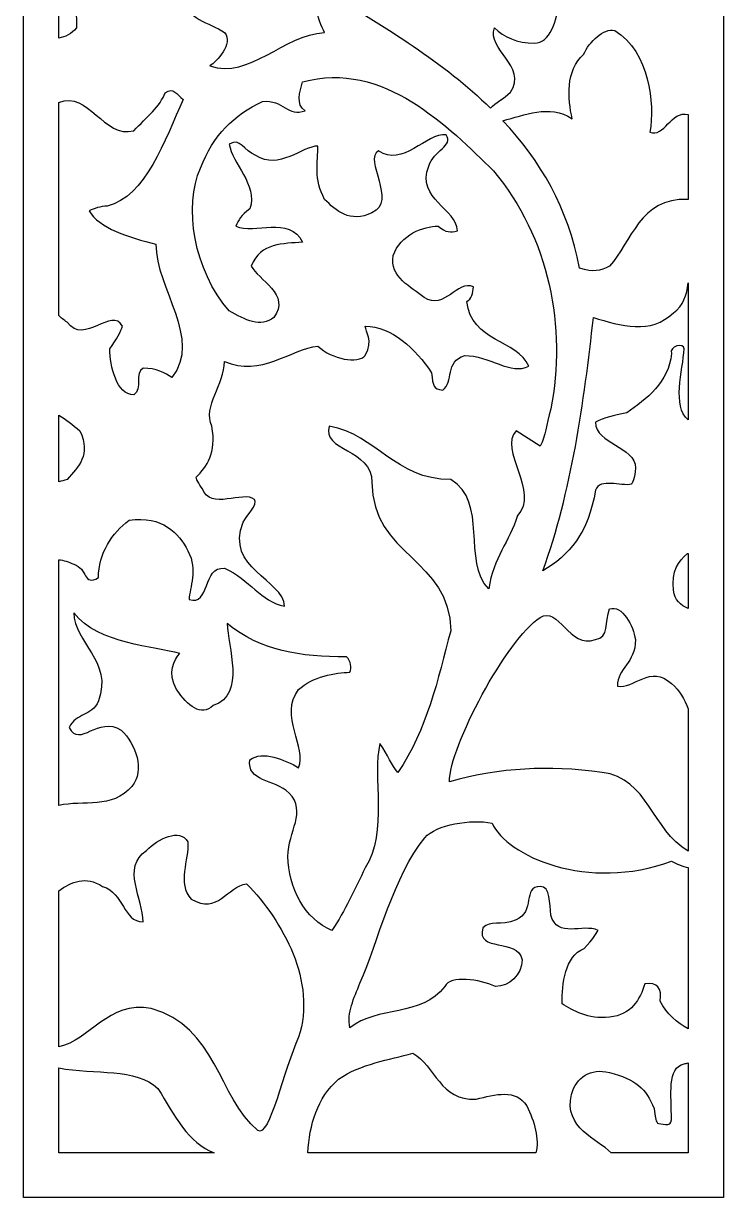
# Model space of a CAD drawing. Header units: centimetres. Extents: x -9 to 9, y -13.9 to 14.2.
# Drawn here: x -9.02 to -0.78, y -13.91 to -0.08 of the extents above; entities that cross this region are included whole.
import ezdxf

# ---------------------------------------------------------------- set-up
doc = ezdxf.new("R2010")
doc.units = ezdxf.units.CM
doc.header["$MEASUREMENT"] = 0
doc.layers.add('layer 1', color=7, linetype='Continuous')

msp = doc.modelspace()

# ---------------------------------------------------------------- linework, layer by layer
at = {"layer": 'layer 1', "color": 177}
for points, knots in [([(-0.78196, 14.24169), (-0.78196, 14.24169), (-9.02387, 14.24169), (-9.02387, 14.24169), (-9.02387, 14.24169), (-9.02387, 14.24169), (-9.02387, -13.91), (-9.02387, -13.91), (-9.02387, -13.91), (-9.02387, -13.91), (-0.78196, -13.91), (-0.78196, -13.91), (-0.78196, -13.91), (-0.78196, -13.91), (-0.78196, 14.24169), (-0.78196, 14.24169)], [0, 0, 0, 0, 0.2, 0.2, 0.2, 0.2, 0.4, 0.4, 0.4, 0.4, 0.6, 0.6, 0.6, 0.6, 1, 1, 1, 1]), ([(-3.52513, -1.07661), (-4.07275, -0.54244), (-4.76192, -0.12232), (-5.44693, 0.28313), (-5.44693, 0.28313), (-5.6511, 0.22825), (-5.55688, -0.03889), (-5.47834, -0.18819), (-5.47834, -0.18819), (-5.96527, -0.21187), (-6.35795, -0.73816), (-6.82915, -0.58103), (-6.82915, -0.58103), (-6.75062, -0.52601), (-6.54645, -0.32175), (-6.65649, -0.18819), (-6.65649, -0.18819), (-6.82915, -0.06246), (-7.12759, -0.03889), (-7.12759, 0.22825), (-7.12759, 0.22825), (-7.08836, 0.46396), (-7.01764, 0.72322), (-6.82915, 0.72322), (-6.82915, 0.72322), (-6.62497, 0.72322), (-6.4679, 0.65251), (-6.35795, 0.54253), (-6.35795, 0.54253), (-6.26371, 0.80181), (-6.75062, 0.99037), (-6.54645, 1.30465), (-6.54645, 1.30465), (-6.46171, 1.3805), (-6.37192, 1.431), (-6.31013, 1.49215), (-6.31013, 1.49215), (-5.76301, 0.95477), (-5.07186, 0.53328), (-4.38488, 0.12666), (-4.38488, 0.12666), (-4.1816, 0.18131), (-4.27543, 0.44727), (-4.35361, 0.59589), (-4.35361, 0.59589), (-3.86884, 0.61947), (-3.47788, 1.14344), (-3.00875, 0.98699), (-3.00875, 0.98699), (-3.08695, 0.93223), (-3.29023, 0.72886), (-3.18066, 0.59589), (-3.18066, 0.59589), (-3.00875, 0.47074), (-2.71164, 0.44727), (-2.71164, 0.18131), (-2.71164, 0.18131), (-2.75071, -0.05334), (-2.82112, -0.31149), (-3.00875, -0.31149), (-3.00875, -0.31149), (-3.21205, -0.31149), (-3.36843, -0.24109), (-3.47788, -0.13157), (-3.47788, -0.13157), (-3.57173, -0.38972), (-3.08695, -0.57745), (-3.29023, -0.89036), (-3.29023, -0.89036), (-3.37442, -0.96569), (-3.46363, -1.01592), (-3.52513, -1.07661)], [0, 0, 0, 0, 0.05263158, 0.05263158, 0.05263158, 0.05263158, 0.10526316, 0.10526316, 0.10526316, 0.10526316, 0.15789474, 0.15789474, 0.15789474, 0.15789474, 0.21052632, 0.21052632, 0.21052632, 0.21052632, 0.26315789, 0.26315789, 0.26315789, 0.26315789, 0.31578947, 0.31578947, 0.31578947, 0.31578947, 0.36842105, 0.36842105, 0.36842105, 0.36842105, 0.42105263, 0.42105263, 0.42105263, 0.42105263, 0.47368421, 0.47368421, 0.47368421, 0.47368421, 0.52631579, 0.52631579, 0.52631579, 0.52631579, 0.57894737, 0.57894737, 0.57894737, 0.57894737, 0.63157895, 0.63157895, 0.63157895, 0.63157895, 0.68421053, 0.68421053, 0.68421053, 0.68421053, 0.73684211, 0.73684211, 0.73684211, 0.73684211, 0.78947368, 0.78947368, 0.78947368, 0.78947368, 0.84210526, 0.84210526, 0.84210526, 0.84210526, 0.89473684, 0.89473684, 0.89473684, 0.89473684, 1, 1, 1, 1]), ([(-8.6095, 0.4188), (-8.6095, 0.4188), (-8.6095, -0.25232), (-8.6095, -0.25232), (-8.6095, -0.25232), (-8.53106, -0.24064), (-8.4592, -0.20522), (-8.39991, -0.13317), (-8.39991, -0.13317), (-8.39991, -0.03889), (-8.39991, 0.04753), (-8.4313, 0.20466), (-8.4313, 0.20466), (-8.47284, 0.3085), (-8.53529, 0.3754), (-8.6095, 0.4188)], [0, 0, 0, 0, 0.2, 0.2, 0.2, 0.2, 0.4, 0.4, 0.4, 0.4, 0.6, 0.6, 0.6, 0.6, 1, 1, 1, 1]), ([(-1.19633, -2.1542), (-1.19633, -2.1542), (-1.19633, -1.15295), (-1.19633, -1.15295), (-1.19633, -1.15295), (-1.40153, -1.0993), (-1.48102, -1.43246), (-1.64826, -1.35969), (-1.64826, -1.35969), (-1.59353, -1.02331), (-1.64826, -0.421), (-2.06267, -0.16288), (-2.06267, -0.16288), (-2.19558, -0.13157), (-2.35978, -0.29586), (-2.43014, -0.44447), (-2.43014, -0.44447), (-2.64128, -0.6322), (-2.6178, -0.96856), (-2.56309, -1.20324), (-2.56309, -1.20324), (-2.83647, -1.02486), (-3.12794, -1.16279), (-3.37909, -1.22552), (-3.37909, -1.22552), (-2.9384, -1.69596), (-2.60865, -2.2546), (-2.47826, -2.96171), (-2.47826, -2.96171), (-2.31332, -3.0167), (-2.23491, -2.99324), (-2.12485, -2.93814), (-2.12485, -2.93814), (-1.86568, -2.65528), (-1.76359, -2.12886), (-1.20595, -2.15243), (-1.20595, -2.15243), (-1.20595, -2.15243), (-1.19633, -2.1542), (-1.19633, -2.1542)], [0, 0, 0, 0, 0.09090909, 0.09090909, 0.09090909, 0.09090909, 0.18181818, 0.18181818, 0.18181818, 0.18181818, 0.27272727, 0.27272727, 0.27272727, 0.27272727, 0.36363636, 0.36363636, 0.36363636, 0.36363636, 0.45454545, 0.45454545, 0.45454545, 0.45454545, 0.54545455, 0.54545455, 0.54545455, 0.54545455, 0.63636364, 0.63636364, 0.63636364, 0.63636364, 0.72727273, 0.72727273, 0.72727273, 0.72727273, 0.81818182, 0.81818182, 0.81818182, 0.81818182, 1, 1, 1, 1]), ([(-8.6095, -6.39664), (-8.6095, -6.39664), (-8.6095, -9.29252), (-8.6095, -9.29252), (-8.6095, -9.29252), (-8.31642, -9.22572), (-7.97916, -9.33982), (-7.74805, -9.06655), (-7.74805, -9.06655), (-7.59097, -8.87798), (-7.70092, -8.56372), (-7.87371, -8.40657), (-7.87371, -8.40657), (-8.14074, -8.22587), (-8.36063, -8.61871), (-8.4863, -8.37513), (-8.4863, -8.37513), (-8.39991, -8.19443), (-8.22711, -8.24942), (-8.14074, -8.06085), (-8.14074, -8.06085), (-7.96794, -7.58947), (-8.4313, -7.36948), (-8.4313, -7.02375), (-8.4313, -7.02375), (-8.14074, -7.39305), (-7.48102, -7.41664), (-7.18258, -7.50305), (-7.18258, -7.50305), (-7.25326, -7.57374), (-7.3318, -7.72301), (-7.22185, -7.92727), (-7.22185, -7.92727), (-7.08836, -8.11587), (-6.93912, -8.24942), (-6.78989, -8.11587), (-6.78989, -8.11587), (-6.39723, -7.98229), (-6.62497, -7.41664), (-6.62497, -7.14949), (-6.62497, -7.14949), (-6.23228, -7.47161), (-5.76105, -7.54233), (-5.21917, -7.54233), (-5.21917, -7.54233), (-5.16419, -7.58947), (-5.16419, -7.66803), (-5.18, -7.72301), (-5.18, -7.72301), (-5.34494, -7.72301), (-5.62755, -7.77802), (-5.78464, -7.92727), (-5.78464, -7.92727), (-6.02026, -8.22587), (-5.68254, -8.61871), (-5.78464, -8.84655), (-5.78464, -8.84655), (-5.94954, -8.75229), (-6.20871, -8.64228), (-6.35795, -8.75229), (-6.35795, -8.75229), (-6.39723, -9.01156), (-6.07522, -8.98013), (-5.89459, -9.14513), (-5.89459, -9.14513), (-5.68254, -9.373), (-5.91027, -9.59299), (-5.91027, -9.89152), (-5.91027, -9.89152), (-5.91027, -10.25296), (-5.7061, -10.63796), (-5.39195, -10.76368), (-5.39195, -10.76368), (-5.23487, -10.52794), (-5.12492, -10.28441), (-4.99929, -10.0251), (-4.99929, -10.0251), (-4.73223, -9.60869), (-4.92073, -8.93299), (-4.82648, -8.56372), (-4.82648, -8.56372), (-4.73223, -8.69728), (-4.6931, -8.823), (-4.61446, -8.90157), (-4.61446, -8.90157), (-4.27673, -8.40657), (-4.14323, -7.80159), (-3.99402, -7.2359), (-3.99402, -7.2359), (-3.99402, -6.39523), (-4.92073, -6.34806), (-4.92073, -5.48379), (-4.92073, -5.48379), (-4.92073, -5.09093), (-5.5176, -5.11452), (-5.42336, -4.82382), (-5.42336, -4.82382), (-4.86575, -4.92596), (-4.64588, -5.45237), (-3.99402, -5.45237), (-3.99402, -5.45237), (-3.54646, -5.71165), (-3.86052, -6.41877), (-3.54646, -6.74092), (-3.54646, -6.74092), (-3.49137, -6.36378), (-3.30289, -6.19092), (-3.20867, -5.87664), (-3.20867, -5.87664), (-2.94163, -5.6095), (-3.43641, -5.09093), (-3.22448, -4.87881), (-3.22448, -4.87881), (-3.22448, -4.87881), (-2.94163, -5.05952), (-2.94163, -5.05952), (-2.94163, -5.05952), (-2.87095, -4.92596), (-2.87095, -4.82382), (-2.81596, -4.61952), (-2.81596, -4.61952), (-2.62749, -3.66882), (-2.83168, -2.60027), (-3.49137, -1.81458), (-3.49137, -1.81458), (-4.00972, -1.31174), (-4.78721, -0.50246), (-5.7375, -0.76959), (-5.7375, -0.76959), (-5.76892, -0.88745), (-5.82389, -1.03671), (-5.7061, -1.10744), (-5.7061, -1.10744), (-5.91027, -1.18601), (-5.96527, -0.97387), (-6.20871, -0.99746), (-6.20871, -0.99746), (-6.54645, -1.16244), (-6.78989, -1.39031), (-6.93912, -1.78314), (-6.93912, -1.78314), (-7.1434, -2.231), (-7.01764, -2.99324), (-6.6014, -3.46455), (-6.6014, -3.46455), (-6.41291, -3.57454), (-6.23228, -3.66882), (-6.07522, -3.54312), (-6.07522, -3.54312), (-5.87104, -3.27599), (-6.26371, -3.09528), (-6.34223, -2.93814), (-6.34223, -2.93814), (-6.23228, -2.65528), (-5.96527, -2.67886), (-5.7375, -2.65528), (-5.7375, -2.65528), (-5.89459, -2.3411), (-6.30296, -2.56887), (-6.52288, -2.46669), (-6.52288, -2.46669), (-6.49155, -2.39599), (-6.4679, -2.3411), (-6.35795, -2.2624), (-6.35795, -2.2624), (-6.26371, -1.97173), (-6.57, -1.73602), (-6.6014, -1.50029), (-6.6014, -1.50029), (-6.4679, -1.42174), (-6.43646, -1.57885), (-6.28726, -1.63387), (-6.28726, -1.63387), (-6.02026, -1.81458), (-5.7375, -1.52398), (-5.55688, -1.52398), (-5.55688, -1.52398), (-5.55688, -1.70457), (-5.61185, -1.91672), (-5.47834, -2.15243), (-5.47834, -2.15243), (-5.34494, -2.28599), (-5.18, -2.43529), (-4.92073, -2.30956), (-4.92073, -2.30956), (-4.61446, -2.17612), (-5.03068, -1.68111), (-4.84219, -1.57885), (-4.84219, -1.57885), (-4.56734, -1.78314), (-4.27673, -1.36673), (-4.04899, -1.39031), (-4.04899, -1.39031), (-3.95475, -1.52398), (-4.19832, -1.57885), (-4.25318, -1.75959), (-4.25318, -1.75959), (-4.4024, -2.15243), (-3.91548, -2.2624), (-3.91548, -2.52171), (-3.91548, -2.52171), (-3.99402, -2.54528), (-4.04899, -2.54528), (-4.14323, -2.46669), (-4.14323, -2.46669), (-4.30817, -2.46669), (-4.59089, -2.56887), (-4.66944, -2.81241), (-4.66944, -2.81241), (-4.71656, -3.07171), (-4.45739, -3.1817), (-4.30817, -3.30738), (-4.30817, -3.30738), (-4.0647, -3.46455), (-3.91548, -3.09528), (-3.72699, -3.1817), (-3.72699, -3.1817), (-3.72699, -3.25241), (-3.75054, -3.33097), (-3.80553, -3.35455), (-3.80553, -3.35455), (-3.75054, -3.83383), (-3.20867, -3.8024), (-3.07513, -4.11668), (-3.07513, -4.11668), (-3.27934, -4.22668), (-3.54646, -3.99098), (-3.82909, -3.99098), (-3.82909, -3.99098), (-4.0647, -4.06166), (-3.95475, -4.30524), (-4.08828, -4.39953), (-4.08828, -4.39953), (-4.19832, -4.38381), (-4.19832, -4.36024), (-4.22178, -4.19524), (-4.22178, -4.19524), (-4.4024, -3.91241), (-4.6931, -3.64534), (-4.99929, -3.64534), (-4.99929, -3.64534), (-4.99929, -3.72382), (-4.89716, -3.8024), (-4.99929, -3.99098), (-4.99929, -3.99098), (-5.08564, -4.09311), (-5.39195, -4.03809), (-5.55688, -3.88097), (-5.55688, -3.88097), (-5.87104, -3.91241), (-6.23228, -4.25024), (-6.65649, -4.06166), (-6.65649, -4.06166), (-6.65649, -4.32882), (-6.91557, -4.58811), (-6.80562, -4.82382), (-6.80562, -4.82382), (-6.75062, -5.14595), (-6.86057, -5.29522), (-6.99409, -5.4288), (-6.99409, -5.4288), (-6.99409, -5.4288), (-6.96268, -5.50736), (-6.91557, -5.56236), (-6.91557, -5.56236), (-6.82915, -5.82164), (-6.43646, -5.57808), (-6.30296, -5.68806), (-6.30296, -5.68806), (-6.26371, -5.74308), (-6.39723, -5.87664), (-6.43646, -5.95522), (-6.43646, -5.95522), (-6.65649, -6.49734), (-5.96527, -6.63092), (-5.94954, -6.94519), (-5.94954, -6.94519), (-6.23228, -6.8902), (-6.35795, -6.63092), (-6.65649, -6.49734), (-6.65649, -6.49734), (-6.91557, -6.47379), (-6.82915, -6.94519), (-7.07263, -6.86662), (-7.07263, -6.86662), (-7.07263, -6.71733), (-6.96268, -6.52877), (-7.08836, -6.29308), (-7.08836, -6.29308), (-7.19826, -6.08095), (-7.38678, -5.87664), (-7.77944, -5.93164), (-7.77944, -5.93164), (-7.98366, -6.08095), (-8.14074, -6.32449), (-8.14074, -6.60734), (-8.14074, -6.60734), (-8.32135, -6.71733), (-8.26638, -6.49734), (-8.4313, -6.45021), (-8.4313, -6.45021), (-8.49249, -6.4214), (-8.55159, -6.40414), (-8.6095, -6.39664)], [0, 0, 0, 0, 0.01298701, 0.01298701, 0.01298701, 0.01298701, 0.02597403, 0.02597403, 0.02597403, 0.02597403, 0.03896104, 0.03896104, 0.03896104, 0.03896104, 0.05194805, 0.05194805, 0.05194805, 0.05194805, 0.06493506, 0.06493506, 0.06493506, 0.06493506, 0.07792208, 0.07792208, 0.07792208, 0.07792208, 0.09090909, 0.09090909, 0.09090909, 0.09090909, 0.1038961, 0.1038961, 0.1038961, 0.1038961, 0.11688312, 0.11688312, 0.11688312, 0.11688312, 0.12987013, 0.12987013, 0.12987013, 0.12987013, 0.14285714, 0.14285714, 0.14285714, 0.14285714, 0.15584416, 0.15584416, 0.15584416, 0.15584416, 0.16883117, 0.16883117, 0.16883117, 0.16883117, 0.18181818, 0.18181818, 0.18181818, 0.18181818, 0.19480519, 0.19480519, 0.19480519, 0.19480519, 0.20779221, 0.20779221, 0.20779221, 0.20779221, 0.22077922, 0.22077922, 0.22077922, 0.22077922, 0.23376623, 0.23376623, 0.23376623, 0.23376623, 0.24675325, 0.24675325, 0.24675325, 0.24675325, 0.25974026, 0.25974026, 0.25974026, 0.25974026, 0.27272727, 0.27272727, 0.27272727, 0.27272727, 0.28571429, 0.28571429, 0.28571429, 0.28571429, 0.2987013, 0.2987013, 0.2987013, 0.2987013, 0.31168831, 0.31168831, 0.31168831, 0.31168831, 0.32467532, 0.32467532, 0.32467532, 0.32467532, 0.33766234, 0.33766234, 0.33766234, 0.33766234, 0.35064935, 0.35064935, 0.35064935, 0.35064935, 0.36363636, 0.36363636, 0.36363636, 0.36363636, 0.37662338, 0.37662338, 0.37662338, 0.37662338, 0.38961039, 0.38961039, 0.38961039, 0.38961039, 0.4025974, 0.4025974, 0.4025974, 0.4025974, 0.41558442, 0.41558442, 0.41558442, 0.41558442, 0.42857143, 0.42857143, 0.42857143, 0.42857143, 0.44155844, 0.44155844, 0.44155844, 0.44155844, 0.45454545, 0.45454545, 0.45454545, 0.45454545, 0.46753247, 0.46753247, 0.46753247, 0.46753247, 0.48051948, 0.48051948, 0.48051948, 0.48051948, 0.49350649, 0.49350649, 0.49350649, 0.49350649, 0.50649351, 0.50649351, 0.50649351, 0.50649351, 0.51948052, 0.51948052, 0.51948052, 0.51948052, 0.53246753, 0.53246753, 0.53246753, 0.53246753, 0.54545455, 0.54545455, 0.54545455, 0.54545455, 0.55844156, 0.55844156, 0.55844156, 0.55844156, 0.57142857, 0.57142857, 0.57142857, 0.57142857, 0.58441558, 0.58441558, 0.58441558, 0.58441558, 0.5974026, 0.5974026, 0.5974026, 0.5974026, 0.61038961, 0.61038961, 0.61038961, 0.61038961, 0.62337662, 0.62337662, 0.62337662, 0.62337662, 0.63636364, 0.63636364, 0.63636364, 0.63636364, 0.64935065, 0.64935065, 0.64935065, 0.64935065, 0.66233766, 0.66233766, 0.66233766, 0.66233766, 0.67532468, 0.67532468, 0.67532468, 0.67532468, 0.68831169, 0.68831169, 0.68831169, 0.68831169, 0.7012987, 0.7012987, 0.7012987, 0.7012987, 0.71428571, 0.71428571, 0.71428571, 0.71428571, 0.72727273, 0.72727273, 0.72727273, 0.72727273, 0.74025974, 0.74025974, 0.74025974, 0.74025974, 0.75324675, 0.75324675, 0.75324675, 0.75324675, 0.76623377, 0.76623377, 0.76623377, 0.76623377, 0.77922078, 0.77922078, 0.77922078, 0.77922078, 0.79220779, 0.79220779, 0.79220779, 0.79220779, 0.80519481, 0.80519481, 0.80519481, 0.80519481, 0.81818182, 0.81818182, 0.81818182, 0.81818182, 0.83116883, 0.83116883, 0.83116883, 0.83116883, 0.84415584, 0.84415584, 0.84415584, 0.84415584, 0.85714286, 0.85714286, 0.85714286, 0.85714286, 0.87012987, 0.87012987, 0.87012987, 0.87012987, 0.88311688, 0.88311688, 0.88311688, 0.88311688, 0.8961039, 0.8961039, 0.8961039, 0.8961039, 0.90909091, 0.90909091, 0.90909091, 0.90909091, 0.92207792, 0.92207792, 0.92207792, 0.92207792, 0.93506494, 0.93506494, 0.93506494, 0.93506494, 0.94805195, 0.94805195, 0.94805195, 0.94805195, 0.96103896, 0.96103896, 0.96103896, 0.96103896, 0.97402597, 0.97402597, 0.97402597, 0.97402597, 1, 1, 1, 1]), ([(-8.6095, -1.01261), (-8.6095, -1.01261), (-8.6095, -3.51903), (-8.6095, -3.51903), (-8.6095, -3.51903), (-8.5801, -3.54715), (-8.54743, -3.57388), (-8.50986, -3.59813), (-8.50986, -3.59813), (-8.30564, -3.88097), (-7.98366, -3.40954), (-7.85799, -3.64534), (-7.85799, -3.64534), (-7.87371, -3.70027), (-7.92867, -3.8024), (-8.00722, -3.91241), (-8.00722, -3.91241), (-8.00722, -4.11668), (-7.92867, -4.45453), (-7.72449, -4.45453), (-7.72449, -4.45453), (-7.61454, -4.38381), (-7.72449, -4.19524), (-7.61454, -4.14027), (-7.61454, -4.14027), (-7.46532, -4.14027), (-7.35535, -4.19524), (-7.27681, -4.25024), (-7.27681, -4.25024), (-6.91557, -3.8024), (-7.46532, -3.20525), (-7.46532, -2.67886), (-7.46532, -2.67886), (-7.77944, -2.60027), (-8.14074, -2.49026), (-8.25069, -2.28599), (-8.25069, -2.28599), (-8.19569, -2.2624), (-8.11716, -2.231), (-8.03861, -2.231), (-8.03861, -2.231), (-7.59097, -2.12886), (-7.35535, -1.44528), (-7.1434, -0.97387), (-7.1434, -0.97387), (-7.22185, -0.9189), (-7.25326, -0.82461), (-7.35535, -0.89531), (-7.35535, -0.89531), (-7.41033, -1.05244), (-7.57527, -1.18601), (-7.72449, -1.34314), (-7.72449, -1.34314), (-8.08239, -1.44217), (-8.25567, -0.8617), (-8.6095, -1.01261)], [0, 0, 0, 0, 0.06666667, 0.06666667, 0.06666667, 0.06666667, 0.13333333, 0.13333333, 0.13333333, 0.13333333, 0.2, 0.2, 0.2, 0.2, 0.26666667, 0.26666667, 0.26666667, 0.26666667, 0.33333333, 0.33333333, 0.33333333, 0.33333333, 0.4, 0.4, 0.4, 0.4, 0.46666667, 0.46666667, 0.46666667, 0.46666667, 0.53333333, 0.53333333, 0.53333333, 0.53333333, 0.6, 0.6, 0.6, 0.6, 0.66666667, 0.66666667, 0.66666667, 0.66666667, 0.73333333, 0.73333333, 0.73333333, 0.73333333, 0.8, 0.8, 0.8, 0.8, 0.86666667, 0.86666667, 0.86666667, 0.86666667, 1, 1, 1, 1]), ([(-1.19633, -4.74911), (-1.19633, -4.74911), (-1.19633, -3.13708), (-1.19633, -3.13708), (-1.19633, -3.13708), (-1.21634, -3.27638), (-1.25377, -3.40902), (-1.3709, -3.48812), (-1.3709, -3.48812), (-1.63791, -3.74739), (-1.99135, -3.64534), (-2.31332, -3.54312), (-2.31332, -3.54312), (-2.42327, -4.53309), (-2.57262, -5.6095), (-2.91022, -6.52877), (-2.91022, -6.52877), (-2.60394, -6.34806), (-2.36832, -6.08095), (-2.28977, -5.57808), (-2.28977, -5.57808), (-2.23491, -5.4288), (-1.99135, -5.5388), (-1.86568, -5.50736), (-1.86568, -5.50736), (-1.86568, -5.50736), (-1.81854, -5.4288), (-1.81854, -5.3188), (-1.81854, -5.3188), (-1.81854, -5.05952), (-2.28977, -5.03596), (-2.28977, -4.77665), (-2.28977, -4.77665), (-2.17982, -4.72168), (-2.08567, -4.69809), (-1.92077, -4.66667), (-1.92077, -4.66667), (-1.69291, -4.50954), (-1.42599, -4.30524), (-1.39447, -3.9674), (-1.39447, -3.9674), (-1.42599, -3.88097), (-1.24523, -3.83383), (-1.24523, -3.91241), (-1.24523, -3.91241), (-1.25937, -4.16519), (-1.3925, -4.59358), (-1.19633, -4.74911)], [0, 0, 0, 0, 0.07692308, 0.07692308, 0.07692308, 0.07692308, 0.15384615, 0.15384615, 0.15384615, 0.15384615, 0.23076923, 0.23076923, 0.23076923, 0.23076923, 0.30769231, 0.30769231, 0.30769231, 0.30769231, 0.38461538, 0.38461538, 0.38461538, 0.38461538, 0.46153846, 0.46153846, 0.46153846, 0.46153846, 0.53846154, 0.53846154, 0.53846154, 0.53846154, 0.61538462, 0.61538462, 0.61538462, 0.61538462, 0.69230769, 0.69230769, 0.69230769, 0.69230769, 0.76923077, 0.76923077, 0.76923077, 0.76923077, 0.84615385, 0.84615385, 0.84615385, 0.84615385, 1, 1, 1, 1]), ([(-8.6095, -4.69594), (-8.6095, -4.69594), (-8.6095, -5.47979), (-8.6095, -5.47979), (-8.6095, -5.47979), (-8.57728, -5.47082), (-8.54415, -5.4616), (-8.50986, -5.45237), (-8.50986, -5.45237), (-8.37633, -5.29522), (-8.22711, -5.1695), (-8.36063, -4.87881), (-8.36063, -4.87881), (-8.44373, -4.80526), (-8.5242, -4.74341), (-8.6095, -4.69594)], [0, 0, 0, 0, 0.2, 0.2, 0.2, 0.2, 0.4, 0.4, 0.4, 0.4, 0.6, 0.6, 0.6, 0.6, 1, 1, 1, 1]), ([(-1.19633, -6.97155), (-1.19633, -6.97155), (-1.19633, -6.32345), (-1.19633, -6.32345), (-1.19633, -6.32345), (-1.19633, -6.32345), (-1.20595, -6.32449), (-1.20595, -6.32449), (-1.20595, -6.32449), (-1.31593, -6.41877), (-1.39447, -6.52877), (-1.3709, -6.75662), (-1.3709, -6.75662), (-1.35849, -6.87449), (-1.28613, -6.93354), (-1.19633, -6.97155)], [0, 0, 0, 0, 0.2, 0.2, 0.2, 0.2, 0.4, 0.4, 0.4, 0.4, 0.6, 0.6, 0.6, 0.6, 1, 1, 1, 1]), ([(-1.19633, -9.82907), (-1.19633, -9.82907), (-1.19633, -8.15455), (-1.19633, -8.15455), (-1.19633, -8.15455), (-1.24419, -8.04461), (-1.29521, -7.93298), (-1.39447, -7.85659), (-1.39447, -7.85659), (-1.63791, -7.6209), (-1.84213, -7.92727), (-2.0306, -7.888), (-2.0306, -7.888), (-2.0306, -7.66803), (-1.81854, -7.6209), (-1.81854, -7.33803), (-1.81854, -7.33803), (-1.84213, -7.1809), (-1.97563, -6.92162), (-2.12485, -6.97663), (-2.12485, -6.97663), (-2.17982, -7.13376), (-2.12485, -7.31448), (-2.28977, -7.33803), (-2.28977, -7.33803), (-2.60394, -7.44804), (-2.72185, -6.93734), (-2.94163, -7.07877), (-2.94163, -7.07877), (-3.3343, -7.33018), (-4.00972, -8.60299), (-4.00972, -9.01156), (-4.00972, -9.01156), (-3.38939, -8.84655), (-2.86311, -8.81514), (-2.21125, -8.90157), (-2.21125, -8.90157), (-1.66451, -8.97319), (-1.63014, -9.57897), (-1.19633, -9.82907)], [0, 0, 0, 0, 0.09090909, 0.09090909, 0.09090909, 0.09090909, 0.18181818, 0.18181818, 0.18181818, 0.18181818, 0.27272727, 0.27272727, 0.27272727, 0.27272727, 0.36363636, 0.36363636, 0.36363636, 0.36363636, 0.45454545, 0.45454545, 0.45454545, 0.45454545, 0.54545455, 0.54545455, 0.54545455, 0.54545455, 0.63636364, 0.63636364, 0.63636364, 0.63636364, 0.72727273, 0.72727273, 0.72727273, 0.72727273, 0.81818182, 0.81818182, 0.81818182, 0.81818182, 1, 1, 1, 1]), ([(-1.19633, -11.92255), (-1.19633, -11.92255), (-1.19633, -10.02423), (-1.19633, -10.02423), (-1.19633, -10.02423), (-1.26533, -10.0061), (-1.33358, -9.98208), (-1.39447, -9.94656), (-1.39447, -9.94656), (-2.37617, -10.31581), (-3.34216, -9.88367), (-3.50709, -9.49868), (-3.50709, -9.49868), (-3.75841, -9.45156), (-4.15895, -9.5144), (-4.30032, -9.67155), (-4.30032, -9.67155), (-4.66157, -10.11939), (-4.85016, -10.88938), (-5.06209, -11.38438), (-5.06209, -11.38438), (-5.13278, -11.56508), (-5.21917, -11.7301), (-5.18, -11.9108), (-5.18, -11.9108), (-4.86575, -11.6515), (-4.33173, -11.78507), (-4.0647, -11.42367), (-4.0647, -11.42367), (-3.99402, -11.29009), (-3.65631, -11.33722), (-3.46784, -11.42367), (-3.46784, -11.42367), (-3.30289, -11.42367), (-3.15367, -11.29009), (-3.15367, -11.10935), (-3.15367, -11.10935), (-3.20867, -10.84224), (-3.69558, -11.03079), (-3.61704, -10.73223), (-3.61704, -10.73223), (-3.52279, -10.63796), (-3.41284, -10.71653), (-3.22448, -10.63796), (-3.22448, -10.63796), (-2.9966, -10.55153), (-3.15367, -10.24511), (-2.94163, -10.24511), (-2.94163, -10.24511), (-2.81596, -10.24511), (-2.83168, -10.44938), (-2.81596, -10.58296), (-2.81596, -10.58296), (-2.73753, -10.86581), (-2.43899, -10.67725), (-2.25837, -10.76368), (-2.25837, -10.76368), (-2.28977, -10.81082), (-2.31332, -10.86581), (-2.42327, -10.97582), (-2.42327, -10.97582), (-2.65103, -11.07008), (-2.68246, -11.39224), (-2.68246, -11.62794), (-2.68246, -11.62794), (-2.54894, -11.70651), (-2.38404, -11.81652), (-2.12485, -11.78507), (-2.12485, -11.78507), (-1.86568, -11.7615), (-1.76359, -11.57294), (-1.70859, -11.39224), (-1.70859, -11.39224), (-1.55939, -11.36866), (-1.50442, -11.44722), (-1.52797, -11.59653), (-1.52797, -11.59653), (-1.4495, -11.75021), (-1.3316, -11.84942), (-1.19633, -11.92255)], [0, 0, 0, 0, 0.04761905, 0.04761905, 0.04761905, 0.04761905, 0.0952381, 0.0952381, 0.0952381, 0.0952381, 0.14285714, 0.14285714, 0.14285714, 0.14285714, 0.19047619, 0.19047619, 0.19047619, 0.19047619, 0.23809524, 0.23809524, 0.23809524, 0.23809524, 0.28571429, 0.28571429, 0.28571429, 0.28571429, 0.33333333, 0.33333333, 0.33333333, 0.33333333, 0.38095238, 0.38095238, 0.38095238, 0.38095238, 0.42857143, 0.42857143, 0.42857143, 0.42857143, 0.47619048, 0.47619048, 0.47619048, 0.47619048, 0.52380952, 0.52380952, 0.52380952, 0.52380952, 0.57142857, 0.57142857, 0.57142857, 0.57142857, 0.61904762, 0.61904762, 0.61904762, 0.61904762, 0.66666667, 0.66666667, 0.66666667, 0.66666667, 0.71428571, 0.71428571, 0.71428571, 0.71428571, 0.76190476, 0.76190476, 0.76190476, 0.76190476, 0.80952381, 0.80952381, 0.80952381, 0.80952381, 0.85714286, 0.85714286, 0.85714286, 0.85714286, 0.9047619, 0.9047619, 0.9047619, 0.9047619, 1, 1, 1, 1]), ([(-8.6095, -10.29573), (-8.6095, -10.29573), (-8.6095, -12.13618), (-8.6095, -12.13618), (-8.6095, -12.13618), (-8.24204, -12.05682), (-8.02892, -11.59276), (-7.52028, -11.68294), (-7.52028, -11.68294), (-6.75062, -11.89508), (-6.73492, -12.72793), (-6.26371, -13.12077), (-6.26371, -13.12077), (-6.13017, -13.21505), (-5.95739, -12.39792), (-5.78464, -12.02078), (-5.78464, -12.02078), (-5.57258, -11.36866), (-5.96527, -10.66153), (-6.39723, -10.21367), (-6.39723, -10.21367), (-6.62497, -10.24511), (-6.73492, -10.58296), (-7.04906, -10.39441), (-7.04906, -10.39441), (-7.22185, -10.21367), (-7.07263, -9.93083), (-7.08836, -9.71869), (-7.08836, -9.71869), (-7.18258, -9.55369), (-7.44175, -9.68727), (-7.57527, -9.82082), (-7.57527, -9.82082), (-7.87371, -10.0251), (-7.61454, -10.39441), (-7.61454, -10.66153), (-7.61454, -10.66153), (-7.85799, -10.66153), (-7.83444, -10.32368), (-8.09361, -10.24511), (-8.09361, -10.24511), (-8.29298, -10.11716), (-8.4563, -10.18929), (-8.6095, -10.29573)], [0, 0, 0, 0, 0.08333333, 0.08333333, 0.08333333, 0.08333333, 0.16666667, 0.16666667, 0.16666667, 0.16666667, 0.25, 0.25, 0.25, 0.25, 0.33333333, 0.33333333, 0.33333333, 0.33333333, 0.41666667, 0.41666667, 0.41666667, 0.41666667, 0.5, 0.5, 0.5, 0.5, 0.58333333, 0.58333333, 0.58333333, 0.58333333, 0.66666667, 0.66666667, 0.66666667, 0.66666667, 0.75, 0.75, 0.75, 0.75, 0.83333333, 0.83333333, 0.83333333, 0.83333333, 1, 1, 1, 1]), ([(-5.67432, -13.38331), (-5.67432, -13.38331), (-2.98994, -13.38331), (-2.98994, -13.38331), (-2.98994, -13.38331), (-2.95066, -13.22999), (-3.00556, -13.01092), (-3.09872, -12.83006), (-3.09872, -12.83006), (-3.22448, -12.62579), (-3.46784, -12.69648), (-3.69558, -12.7515), (-3.69558, -12.7515), (-4.11967, -12.77504), (-4.17465, -12.35863), (-4.44167, -12.20936), (-4.44167, -12.20936), (-4.71656, -12.28792), (-5.05424, -12.33508), (-5.31341, -12.51578), (-5.31341, -12.51578), (-5.56627, -12.7377), (-5.65872, -13.05235), (-5.67432, -13.38331)], [0, 0, 0, 0, 0.14285714, 0.14285714, 0.14285714, 0.14285714, 0.28571429, 0.28571429, 0.28571429, 0.28571429, 0.42857143, 0.42857143, 0.42857143, 0.42857143, 0.57142857, 0.57142857, 0.57142857, 0.57142857, 0.71428571, 0.71428571, 0.71428571, 0.71428571, 1, 1, 1, 1]), ([(-8.6095, -12.38273), (-8.6095, -12.38273), (-8.6095, -13.38331), (-8.6095, -13.38331), (-8.6095, -13.38331), (-8.6095, -13.38331), (-6.777, -13.38331), (-6.777, -13.38331), (-6.777, -13.38331), (-7.08544, -13.26836), (-7.24259, -12.9471), (-7.44175, -12.62579), (-7.44175, -12.62579), (-7.70107, -12.3784), (-8.17804, -12.46459), (-8.6095, -12.38273)], [0, 0, 0, 0, 0.2, 0.2, 0.2, 0.2, 0.4, 0.4, 0.4, 0.4, 0.6, 0.6, 0.6, 0.6, 1, 1, 1, 1]), ([(-2.10636, -13.38331), (-2.10636, -13.38331), (-1.19633, -13.38331), (-1.19633, -13.38331), (-1.19633, -13.38331), (-1.19633, -13.38331), (-1.19633, -12.32375), (-1.19633, -12.32375), (-1.19633, -12.32375), (-1.21264, -12.32765), (-1.22896, -12.33146), (-1.24523, -12.33508), (-1.24523, -12.33508), (-1.44944, -12.3822), (-1.39447, -12.69648), (-1.39447, -12.99506), (-1.39447, -12.99506), (-1.39447, -13.08932), (-1.52797, -13.03435), (-1.55939, -13.03435), (-1.55939, -13.03435), (-1.58305, -12.99506), (-1.58305, -12.96364), (-1.59866, -12.8615), (-1.59866, -12.8615), (-1.69291, -12.62579), (-1.81854, -12.51578), (-2.12485, -12.43722), (-2.12485, -12.43722), (-2.34475, -12.3822), (-2.51754, -12.49221), (-2.57262, -12.69648), (-2.57262, -12.69648), (-2.66522, -13.09394), (-2.26669, -13.2177), (-2.10636, -13.38331)], [0, 0, 0, 0, 0.1, 0.1, 0.1, 0.1, 0.2, 0.2, 0.2, 0.2, 0.3, 0.3, 0.3, 0.3, 0.4, 0.4, 0.4, 0.4, 0.5, 0.5, 0.5, 0.5, 0.6, 0.6, 0.6, 0.6, 0.7, 0.7, 0.7, 0.7, 0.8, 0.8, 0.8, 0.8, 1, 1, 1, 1])]:
    msp.add_open_spline(points, degree=3, knots=knots, dxfattribs=at)

doc.saveas('drawing.dxf')
